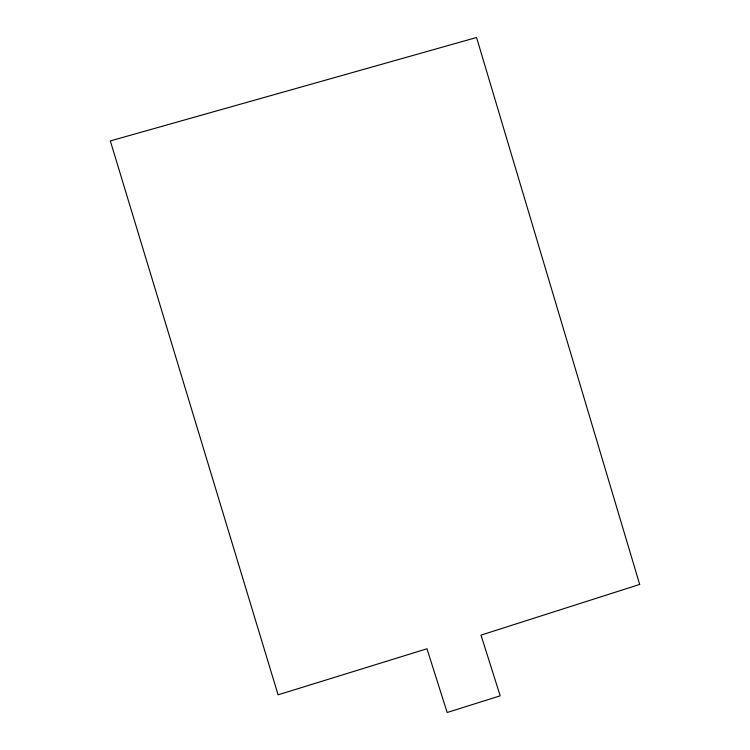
<?xml version="1.0" encoding="UTF-8"?>
<svg xmlns="http://www.w3.org/2000/svg" width="750" height="750" viewBox="0 0 750 750"><rect width="100%" height="100%" fill="white"/><g stroke="black" fill="none" stroke-linecap="round" stroke-linejoin="round"><path stroke-width="1.12" d="M639.675 584.428L481.003 635.128L500.194 695.831L447.169 712.5L426.966 648.769L278.091 694.828L110.325 140.925L476.559 37.5L639.675 584.428"/></g></svg>
